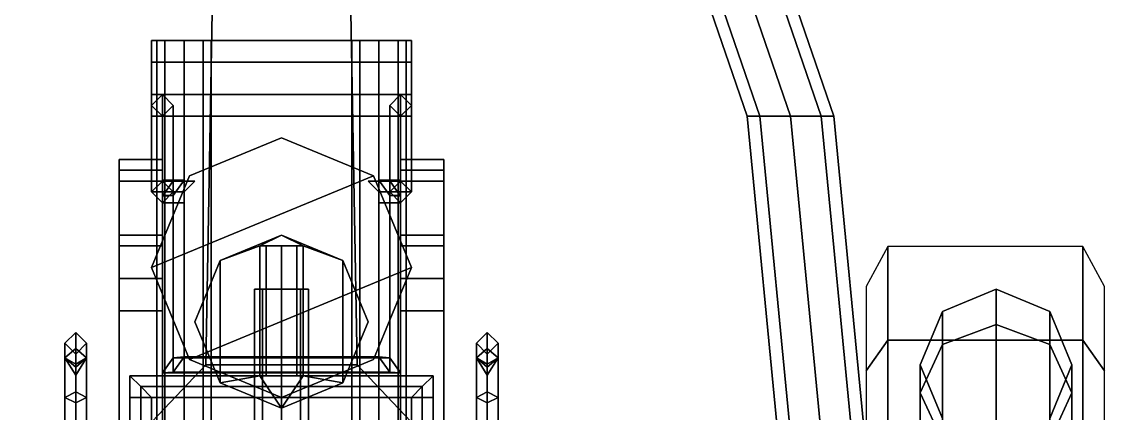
# Model space of a CAD drawing. Header units: millimetres. Extents: x -0.76 to 1, y -1.61 to 3.55.
# Drawn here: x -0.24 to 0.76, y 0.325 to 0.687 of the extents above; entities that cross this region are included whole.
import ezdxf

# ---------------------------------------------------------------- set-up
doc = ezdxf.new("R2010")
doc.units = ezdxf.units.MM
for name, color, linetype in [('towing_pieces', 6, 'Continuous'), ('turret', 2, 'Continuous'), ('wheels', 2, 'Continuous')]:
    doc.layers.add(name, color=color, linetype=linetype)

msp = doc.modelspace()

# ---------------------------------------------------------------- linework, layer by layer
for points in [[(0.07, 0.37, 0.44), (0.06, 0.92, 0.44), (-0.06, 0.92, 0.44), (-0.07, 0.37, 0.44)], [(-0.07, 0.37, 0.44), (-0.06, 0.92, 0.44), (-0.06, 0.92, 0.36), (-0.07, 0.37, 0.36)], [(-0.06, 0.92, 0.36), (0.06, 0.92, 0.36), (0.07, 0.37, 0.36), (-0.07, 0.37, 0.36)], [(0.07, 0.37, 0.36), (0.06, 0.92, 0.36), (0.06, 0.92, 0.44), (0.07, 0.37, 0.44)], [(-0.07, 0.37, 0.36), (0.07, 0.37, 0.36), (0.24, 0.19, 0.36), (-0.24, 0.19, 0.36)], [(0.24, 0.19, 0.44), (0.07, 0.37, 0.44), (-0.07, 0.37, 0.44), (-0.24, 0.19, 0.44)], [(-0.24, 0.19, 0.44), (-0.07, 0.37, 0.44), (-0.07, 0.37, 0.36), (-0.24, 0.19, 0.36)], [(0.24, 0.19, 0.36), (0.07, 0.37, 0.36), (0.07, 0.37, 0.44), (0.24, 0.19, 0.44)]]:
    msp.add_3dface(points)
at = {"layer": 'towing_pieces'}
for points in [[(0.3217, 0.95, 0.5183), (0.31, 0.95, 0.49), (0.43, 0.6, 0.49), (0.4417, 0.6, 0.5183)], [(0.31, 0.95, 0.49), (0.3217, 0.95, 0.4617), (0.4417, 0.6, 0.4617), (0.43, 0.6, 0.49)], [(0.35, 0.95, 0.53), (0.3217, 0.95, 0.5183), (0.4417, 0.6, 0.5183), (0.47, 0.6, 0.53)], [(0.3217, 0.95, 0.4617), (0.35, 0.95, 0.45), (0.47, 0.6, 0.45), (0.4417, 0.6, 0.4617)], [(0.35, 0.95, 0.45), (0.3783, 0.95, 0.4617), (0.4983, 0.6, 0.4617), (0.47, 0.6, 0.45)], [(0.3783, 0.95, 0.5183), (0.35, 0.95, 0.53), (0.47, 0.6, 0.53), (0.4983, 0.6, 0.5183)], [(0.3783, 0.95, 0.4617), (0.39, 0.95, 0.49), (0.51, 0.6, 0.49), (0.4983, 0.6, 0.4617)], [(0.39, 0.95, 0.49), (0.3783, 0.95, 0.5183), (0.4983, 0.6, 0.5183), (0.51, 0.6, 0.49)], [(0.4417, 0.6, 0.5183), (0.43, 0.6, 0.49), (0.46, 0.29, 0.49), (0.4717, 0.29, 0.5183)], [(0.43, 0.6, 0.49), (0.4417, 0.6, 0.4617), (0.4717, 0.29, 0.4617), (0.46, 0.29, 0.49)], [(0.47, 0.6, 0.53), (0.4417, 0.6, 0.5183), (0.4717, 0.29, 0.5183), (0.5, 0.29, 0.53)], [(0.4417, 0.6, 0.4617), (0.47, 0.6, 0.45), (0.5, 0.29, 0.45), (0.4717, 0.29, 0.4617)], [(0.47, 0.6, 0.45), (0.4983, 0.6, 0.4617), (0.5283, 0.29, 0.4617), (0.5, 0.29, 0.45)], [(0.4983, 0.6, 0.5183), (0.47, 0.6, 0.53), (0.5, 0.29, 0.53), (0.5283, 0.29, 0.5183)], [(0.4983, 0.6, 0.4617), (0.51, 0.6, 0.49), (0.54, 0.29, 0.49), (0.5283, 0.29, 0.4617)], [(0.51, 0.6, 0.49), (0.4983, 0.6, 0.5183), (0.5283, 0.29, 0.5183), (0.54, 0.29, 0.49)], [(0.56, 0.3928, 0.6028), (0.56, 0.4796, 0.4731), (0.54, 0.4426, 0.4578), (0.54, 0.3646, 0.5746)], [(0.74, 0.3928, 0.6028), (0.74, 0.4796, 0.4731), (0.56, 0.4796, 0.4731), (0.56, 0.3928, 0.6028)], [(0.74, 0.4796, 0.4731), (0.74, 0.3928, 0.6028), (0.76, 0.3646, 0.5746), (0.76, 0.4426, 0.4578)], [(0.56, 0.2631, 0.6896), (0.56, 0.3928, 0.6028), (0.54, 0.3646, 0.5746), (0.54, 0.2478, 0.6526)], [(0.74, 0.2631, 0.6896), (0.74, 0.3928, 0.6028), (0.56, 0.3928, 0.6028), (0.56, 0.2631, 0.6896)], [(0.74, 0.3928, 0.6028), (0.74, 0.2631, 0.6896), (0.76, 0.2478, 0.6526), (0.76, 0.3646, 0.5746)]]:
    msp.add_3dface(points, dxfattribs=at)
at = {"layer": 'turret'}
for points in [[(-0.12, 0.62, 0.8), (-0.12, 0.6, 0.8), (-0.12, 0.65, 0.92), (-0.12, 0.67, 0.92)], [(-0.12, 0.67, 0.92), (-0.12, 0.65, 0.92), (0.12, 0.65, 0.92), (0.12, 0.67, 0.92)], [(0.12, 0.67, 0.92), (0.12, 0.62, 0.8), (-0.12, 0.62, 0.8), (-0.12, 0.67, 0.92)], [(-0.1077, 0.67, 0.5677), (-0.115, 0.67, 0.55), (-0.115, -0.01, 0.55), (-0.1077, -0.01, 0.5677)], [(-0.115, 0.67, 0.55), (-0.1077, 0.67, 0.5323), (-0.1077, -0.01, 0.5323), (-0.115, -0.01, 0.55)], [(-0.115, 0.67, 0.55), (-0.1077, 0.67, 0.5677), (-0.065, 0.67, 0.55), (-0.0723, 0.67, 0.5323)], [(-0.1077, 0.67, 0.5323), (-0.115, 0.67, 0.55), (-0.0723, 0.67, 0.5323), (-0.09, 0.67, 0.525)], [(-0.09, 0.67, 0.575), (-0.1077, 0.67, 0.5677), (-0.1077, -0.01, 0.5677), (-0.09, -0.01, 0.575)], [(-0.1077, 0.67, 0.5323), (-0.09, 0.67, 0.525), (-0.09, -0.01, 0.525), (-0.1077, -0.01, 0.5323)], [(-0.1077, 0.67, 0.5677), (-0.09, 0.67, 0.575), (-0.0723, 0.67, 0.5677), (-0.065, 0.67, 0.55)], [(-0.0723, 0.67, 0.5677), (-0.09, 0.67, 0.575), (-0.09, -0.01, 0.575), (-0.0723, -0.01, 0.5677)], [(-0.09, 0.67, 0.525), (-0.0723, 0.67, 0.5323), (-0.0723, -0.01, 0.5323), (-0.09, -0.01, 0.525)], [(-0.065, 0.67, 0.55), (-0.0723, 0.67, 0.5677), (-0.0723, -0.01, 0.5677), (-0.065, -0.01, 0.55)], [(-0.0723, 0.67, 0.5323), (-0.065, 0.67, 0.55), (-0.065, -0.01, 0.55), (-0.0723, -0.01, 0.5323)], [(0.0723, 0.67, 0.5677), (0.065, 0.67, 0.55), (0.065, -0.01, 0.55), (0.0723, -0.01, 0.5677)], [(0.065, 0.67, 0.55), (0.0723, 0.67, 0.5323), (0.0723, -0.01, 0.5323), (0.065, -0.01, 0.55)], [(0.0723, 0.67, 0.5323), (0.065, 0.67, 0.55), (0.1077, 0.67, 0.5323), (0.09, 0.67, 0.525)], [(0.065, 0.67, 0.55), (0.0723, 0.67, 0.5677), (0.115, 0.67, 0.55), (0.1077, 0.67, 0.5323)], [(0.09, 0.67, 0.575), (0.0723, 0.67, 0.5677), (0.0723, -0.01, 0.5677), (0.09, -0.01, 0.575)], [(0.0723, 0.67, 0.5323), (0.09, 0.67, 0.525), (0.09, -0.01, 0.525), (0.0723, -0.01, 0.5323)], [(0.0723, 0.67, 0.5677), (0.09, 0.67, 0.575), (0.1077, 0.67, 0.5677), (0.115, 0.67, 0.55)], [(0.1077, 0.67, 0.5677), (0.09, 0.67, 0.575), (0.09, -0.01, 0.575), (0.1077, -0.01, 0.5677)], [(0.09, 0.67, 0.525), (0.1077, 0.67, 0.5323), (0.1077, -0.01, 0.5323), (0.09, -0.01, 0.525)], [(0.115, 0.67, 0.55), (0.1077, 0.67, 0.5677), (0.1077, -0.01, 0.5677), (0.115, -0.01, 0.55)], [(0.1077, 0.67, 0.5323), (0.115, 0.67, 0.55), (0.115, -0.01, 0.55), (0.1077, -0.01, 0.5323)], [(0.12, 0.65, 0.92), (0.12, 0.6, 0.8), (0.12, 0.62, 0.8), (0.12, 0.67, 0.92)], [(-0.12, 0.65, 0.92), (-0.12, 0.6, 0.8), (0.12, 0.6, 0.8), (0.12, 0.65, 0.92)], [(0.12, 0.62, 0.8), (0.12, 0.6, 0.8), (-0.12, 0.6, 0.8), (-0.12, 0.62, 0.8)], [(-0.11, 0.54, 0.6), (-0.12, 0.53, 0.6), (-0.12, 0.61, 0.8), (-0.11, 0.62, 0.8)], [(-0.1, 0.53, 0.6), (-0.11, 0.54, 0.6), (-0.11, 0.62, 0.8), (-0.1, 0.61, 0.8)], [(0.11, 0.54, 0.6), (0.1, 0.53, 0.6), (0.1, 0.61, 0.8), (0.11, 0.62, 0.8)], [(0.12, 0.53, 0.6), (0.11, 0.54, 0.6), (0.11, 0.62, 0.8), (0.12, 0.61, 0.8)], [(-0.12, 0.53, 0.6), (-0.11, 0.52, 0.6), (-0.11, 0.6, 0.8), (-0.12, 0.61, 0.8)], [(-0.11, 0.52, 0.6), (-0.1, 0.53, 0.6), (-0.1, 0.61, 0.8), (-0.11, 0.6, 0.8)], [(0.1, 0.53, 0.6), (0.11, 0.52, 0.6), (0.11, 0.6, 0.8), (0.1, 0.61, 0.8)], [(0.11, 0.52, 0.6), (0.12, 0.53, 0.6), (0.12, 0.61, 0.8), (0.11, 0.6, 0.8)], [(0, 0.58, 0.6), (-0.0849, 0.5449, 0.6), (-0.12, 0.46, 0.6), (0.0849, 0.5449, 0.6)], [(0, 0.58, 0.58), (-0.0849, 0.5449, 0.58), (-0.0849, 0.5449, 0.6), (0, 0.58, 0.6)], [(0.0849, 0.5449, 0.58), (0, 0.58, 0.58), (0, 0.58, 0.6), (0.0849, 0.5449, 0.6)], [(-0.15, 0.56, 1.05), (-0.15, 0.56, 1.06), (-0.11, 0.56, 1.06), (-0.11, 0.56, 1.05)], [(-0.15, 0.56, 1.06), (-0.15, 0.54, 1.08), (-0.11, 0.54, 1.08), (-0.11, 0.56, 1.06)], [(-0.11, 0.56, 1.05), (-0.11, 0.55, 1.04), (-0.15, 0.55, 1.04), (-0.15, 0.56, 1.05)], [(-0.15, 0.55, 1.04), (-0.15, 0.54, 1.08), (-0.15, 0.56, 1.06), (-0.15, 0.56, 1.05)], [(-0.11, 0.56, 1.06), (-0.11, 0.54, 1.08), (-0.11, 0.55, 1.04), (-0.11, 0.56, 1.05)], [(0.11, 0.56, 1.06), (0.11, 0.54, 1.08), (0.15, 0.54, 1.08), (0.15, 0.56, 1.06)], [(0.15, 0.56, 1.05), (0.15, 0.55, 1.04), (0.11, 0.55, 1.04), (0.11, 0.56, 1.05)], [(0.11, 0.55, 1.04), (0.11, 0.54, 1.08), (0.11, 0.56, 1.06), (0.11, 0.56, 1.05)], [(0.11, 0.56, 1.05), (0.11, 0.56, 1.06), (0.15, 0.56, 1.06), (0.15, 0.56, 1.05)], [(0.15, 0.56, 1.06), (0.15, 0.54, 1.08), (0.15, 0.55, 1.04), (0.15, 0.56, 1.05)], [(-0.11, 0.55, 1.04), (-0.11, 0.49, 1.04), (-0.15, 0.49, 1.04), (-0.15, 0.55, 1.04)], [(-0.15, 0.49, 1.04), (-0.15, 0.48, 1.08), (-0.15, 0.54, 1.08), (-0.15, 0.55, 1.04)], [(-0.0849, 0.5449, 0.58), (-0.12, 0.46, 0.58), (-0.12, 0.46, 0.6), (-0.0849, 0.5449, 0.6)], [(0.0849, 0.5449, 0.6), (-0.12, 0.46, 0.6), (-0.0849, 0.3751, 0.6), (0.12, 0.46, 0.6)], [(-0.11, 0.54, 1.08), (-0.11, 0.48, 1.08), (-0.11, 0.49, 1.04), (-0.11, 0.55, 1.04)], [(-0.1, 0.5402, 1.0702), (-0.09, 0.5409, 1.0561), (-0.11, 0.5409, 1.0561), (-0.11, 0.5402, 1.0702)], [(-0.09, 0.5409, 1.0561), (-0.1, 0.5268, 1.0554), (-0.11, 0.5268, 1.0554), (-0.11, 0.5409, 1.0561)], [(-0.11, 0.3626, 1.2167), (-0.1, 0.3767, 1.2174), (-0.1, 0.5402, 1.0702), (-0.11, 0.5261, 1.0695)], [(-0.11, 0.5261, 1.0695), (-0.1, 0.5402, 1.0702), (-0.11, 0.5402, 1.0702), (-0.11, 0.5261, 1.0695)], [(-0.1, 0.3767, 1.2174), (-0.09, 0.3774, 1.2033), (-0.09, 0.5409, 1.0561), (-0.1, 0.5402, 1.0702)], [(-0.09, 0.3774, 1.2033), (-0.1, 0.3633, 1.2026), (-0.1, 0.5268, 1.0554), (-0.09, 0.5409, 1.0561)], [(0.12, 0.46, 0.58), (0.0849, 0.5449, 0.58), (0.0849, 0.5449, 0.6), (0.12, 0.46, 0.6)], [(0.1, 0.3633, 1.2026), (0.09, 0.3774, 1.2033), (0.09, 0.5409, 1.0561), (0.1, 0.5268, 1.0554)], [(0.09, 0.3774, 1.2033), (0.1, 0.3767, 1.2174), (0.1, 0.5402, 1.0702), (0.09, 0.5409, 1.0561)], [(0.1, 0.5268, 1.0554), (0.09, 0.5409, 1.0561), (0.11, 0.5409, 1.0561), (0.11, 0.5268, 1.0554)], [(0.09, 0.5409, 1.0561), (0.1, 0.5402, 1.0702), (0.11, 0.5402, 1.0702), (0.11, 0.5409, 1.0561)], [(0.1, 0.3767, 1.2174), (0.11, 0.3626, 1.2167), (0.11, 0.5261, 1.0695), (0.1, 0.5402, 1.0702)], [(0.1, 0.5402, 1.0702), (0.11, 0.5261, 1.0695), (0.11, 0.5261, 1.0695), (0.11, 0.5402, 1.0702)], [(0.15, 0.55, 1.04), (0.15, 0.49, 1.04), (0.11, 0.49, 1.04), (0.11, 0.55, 1.04)], [(0.11, 0.49, 1.04), (0.11, 0.48, 1.08), (0.11, 0.54, 1.08), (0.11, 0.55, 1.04)], [(0.15, 0.54, 1.08), (0.15, 0.48, 1.08), (0.15, 0.49, 1.04), (0.15, 0.55, 1.04)], [(-0.15, 0.54, 1.08), (-0.15, 0.48, 1.08), (-0.11, 0.48, 1.08), (-0.11, 0.54, 1.08)], [(-0.12, 0.53, 0.58), (-0.11, 0.54, 0.59), (-0.08, 0.54, 0.59), (-0.09, 0.53, 0.58)], [(-0.11, 0.54, 0.59), (-0.12, 0.53, 0.58), (-0.12, 0.53, 0.6), (-0.11, 0.54, 0.6)], [(-0.11, 0.54, 0.59), (-0.1, 0.53, 0.6), (-0.09, 0.53, 0.6), (-0.08, 0.54, 0.59)], [(-0.1, 0.53, 0.6), (-0.11, 0.54, 0.59), (-0.11, 0.54, 0.6), (-0.1, 0.53, 0.6)], [(0.1, 0.53, 0.6), (0.11, 0.54, 0.59), (0.08, 0.54, 0.59), (0.09, 0.53, 0.6)], [(0.11, 0.54, 0.59), (0.12, 0.53, 0.58), (0.09, 0.53, 0.58), (0.08, 0.54, 0.59)], [(0.11, 0.54, 0.59), (0.1, 0.53, 0.6), (0.1, 0.53, 0.6), (0.11, 0.54, 0.6)], [(0.11, 0.54, 1.08), (0.11, 0.48, 1.08), (0.15, 0.48, 1.08), (0.15, 0.54, 1.08)], [(0.12, 0.53, 0.58), (0.11, 0.54, 0.59), (0.11, 0.54, 0.6), (0.12, 0.53, 0.6)], [(-0.11, 0.52, 0.59), (-0.12, 0.53, 0.58), (-0.09, 0.53, 0.58), (-0.09, 0.52, 0.59)], [(-0.12, 0.53, 0.58), (-0.11, 0.52, 0.59), (-0.11, 0.52, 0.6), (-0.12, 0.53, 0.6)], [(-0.1, 0.53, 0.6), (-0.11, 0.52, 0.59), (-0.09, 0.52, 0.59), (-0.09, 0.53, 0.6)], [(-0.11, 0.52, 0.59), (-0.1, 0.53, 0.6), (-0.1, 0.53, 0.6), (-0.11, 0.52, 0.6)], [(-0.1, 0.3633, 1.2026), (-0.11, 0.3626, 1.2167), (-0.11, 0.5261, 1.0695), (-0.1, 0.5268, 1.0554)], [(-0.1, 0.5268, 1.0554), (-0.11, 0.5261, 1.0695), (-0.11, 0.5261, 1.0695), (-0.11, 0.5268, 1.0554)], [(0.12, 0.53, 0.58), (0.11, 0.52, 0.59), (0.09, 0.52, 0.59), (0.09, 0.53, 0.58)], [(0.11, 0.52, 0.59), (0.1, 0.53, 0.6), (0.09, 0.53, 0.6), (0.09, 0.52, 0.59)], [(0.1, 0.53, 0.6), (0.11, 0.52, 0.59), (0.11, 0.52, 0.6), (0.1, 0.53, 0.6)], [(0.11, 0.3626, 1.2167), (0.1, 0.3633, 1.2026), (0.1, 0.5268, 1.0554), (0.11, 0.5261, 1.0695)], [(0.11, 0.5261, 1.0695), (0.1, 0.5268, 1.0554), (0.11, 0.5268, 1.0554), (0.11, 0.5261, 1.0695)], [(0.11, 0.52, 0.59), (0.12, 0.53, 0.58), (0.12, 0.53, 0.6), (0.11, 0.52, 0.6)], [(-0.11, 0.49, 1.04), (-0.11, 0.45, 1.02), (-0.15, 0.45, 1.02), (-0.15, 0.49, 1.04)], [(-0.15, 0.45, 1.02), (-0.15, 0.42, 1.05), (-0.15, 0.48, 1.08), (-0.15, 0.49, 1.04)], [(-0.11, 0.48, 1.08), (-0.11, 0.42, 1.05), (-0.11, 0.45, 1.02), (-0.11, 0.49, 1.04)], [(0, 0.49, 1.29), (-0.0566, 0.4666, 1.29), (-0.0566, 0.4666, 1.31), (0, 0.49, 1.31)], [(0, 0.49, 1.31), (-0.0566, 0.4666, 1.31), (-0.02, 0.48, 1.31)], [(0, 0.49, 1.31), (-0.02, 0.48, 1.31), (0.02, 0.48, 1.31)], [(0.0566, 0.4666, 1.29), (0, 0.49, 1.29), (0, 0.49, 1.31), (0.0566, 0.4666, 1.31)], [(0.0566, 0.4666, 1.31), (0, 0.49, 1.31), (0.02, 0.48, 1.31)], [(0.15, 0.49, 1.04), (0.15, 0.45, 1.02), (0.11, 0.45, 1.02), (0.11, 0.49, 1.04)], [(0.11, 0.45, 1.02), (0.11, 0.42, 1.05), (0.11, 0.48, 1.08), (0.11, 0.49, 1.04)], [(0.15, 0.48, 1.08), (0.15, 0.42, 1.05), (0.15, 0.45, 1.02), (0.15, 0.49, 1.04)], [(-0.15, 0.48, 1.08), (-0.15, 0.42, 1.05), (-0.11, 0.42, 1.05), (-0.11, 0.48, 1.08)], [(-0.02, 0.48, 1.31), (-0.0566, 0.4666, 1.31), (-0.0566, 0.3534, 1.31), (-0.02, 0.36, 1.31)], [(-0.0141, 0.48, 1.3441), (-0.02, 0.48, 1.33), (-0.02, 0.36, 1.33), (-0.0141, 0.36, 1.3441)], [(-0.02, 0.48, 1.33), (-0.02, 0.48, 1.31), (-0.02, 0.36, 1.31), (-0.02, 0.36, 1.33)], [(0.02, 0.48, 1.33), (0.02, 0.48, 1.31), (-0.02, 0.48, 1.31), (-0.02, 0.48, 1.33)], [(0.0141, 0.48, 1.3441), (0.02, 0.48, 1.33), (-0.02, 0.48, 1.33), (-0.0141, 0.48, 1.3441)], [(0, 0.48, 1.35), (-0.0141, 0.48, 1.3441), (-0.0141, 0.36, 1.3441), (0, 0.36, 1.35)], [(0, 0.48, 1.35), (0.0141, 0.48, 1.3441), (-0.0141, 0.48, 1.3441), (0, 0.48, 1.35)], [(0.0141, 0.48, 1.3441), (0, 0.48, 1.35), (0, 0.36, 1.35), (0.0141, 0.36, 1.3441)], [(0.02, 0.48, 1.33), (0.0141, 0.48, 1.3441), (0.0141, 0.36, 1.3441), (0.02, 0.36, 1.33)], [(0.02, 0.48, 1.31), (0.02, 0.48, 1.33), (0.02, 0.36, 1.33), (0.02, 0.36, 1.31)], [(0.0566, 0.4666, 1.31), (0.02, 0.48, 1.31), (0.02, 0.36, 1.31), (0.0566, 0.3534, 1.31)], [(0.11, 0.48, 1.08), (0.11, 0.42, 1.05), (0.15, 0.42, 1.05), (0.15, 0.48, 1.08)], [(-0.0566, 0.4666, 1.29), (-0.08, 0.41, 1.29), (-0.08, 0.41, 1.31), (-0.0566, 0.4666, 1.31)], [(-0.0566, 0.4666, 1.31), (-0.08, 0.41, 1.31), (-0.0566, 0.3534, 1.31)], [(0.08, 0.41, 1.29), (0.0566, 0.4666, 1.29), (0.0566, 0.4666, 1.31), (0.08, 0.41, 1.31)], [(0.0566, 0.3534, 1.31), (0.08, 0.41, 1.31), (0.0566, 0.4666, 1.31)], [(-0.11, 0.45, 1.02), (-0.11, 0.12, 0.62), (-0.15, 0.12, 0.62), (-0.15, 0.45, 1.02)], [(-0.15, 0.16, 0.7327), (-0.15, 0.17, 0.75), (-0.15, 0.45, 1.02)], [(-0.15, 0.17, 0.75), (-0.15, 0.16, 0.7673), (-0.15, 0.45, 1.02)], [(-0.15, 0.45, 1.02), (-0.15, 0.16, 0.7673), (-0.15, 0.42, 1.05)], [(-0.12, 0.46, 0.58), (-0.0849, 0.3751, 0.58), (-0.0849, 0.3751, 0.6), (-0.12, 0.46, 0.6)], [(-0.11, 0.45, 1.02), (-0.11, 0.17, 0.75), (-0.11, 0.16, 0.7327), (-0.11, 0.45, 1.02)], [(0.12, 0.46, 0.6), (-0.0849, 0.3751, 0.6), (0, 0.34, 0.6), (0.0849, 0.3751, 0.6)], [(0.0849, 0.3751, 0.58), (0.12, 0.46, 0.58), (0.12, 0.46, 0.6), (0.0849, 0.3751, 0.6)], [(0.15, 0.45, 1.02), (0.15, 0.12, 0.62), (0.11, 0.12, 0.62), (0.11, 0.45, 1.02)], [(0.11, 0.16, 0.7327), (0.11, 0.17, 0.75), (0.11, 0.45, 1.02)], [(0.11, 0.17, 0.75), (0.11, 0.16, 0.7673), (0.11, 0.45, 1.02)], [(0.11, 0.45, 1.02), (0.11, 0.16, 0.7673), (0.11, 0.42, 1.05)], [(0.15, 0.45, 1.02), (0.15, 0.17, 0.75), (0.15, 0.16, 0.7327), (0.15, 0.45, 1.02)], [(-0.15, 0.12, 0.62), (-0.15, 0.16, 0.7327), (-0.15, 0.45, 1.02)], [(-0.11, 0.45, 1.02), (-0.11, 0.16, 0.7327), (-0.11, 0.12, 0.62), (-0.11, 0.45, 1.02)], [(-0.11, 0.45, 1.02), (-0.11, 0.16, 0.7673), (-0.11, 0.17, 0.75), (-0.11, 0.45, 1.02)], [(-0.11, 0.42, 1.05), (-0.11, 0.16, 0.7673), (-0.11, 0.45, 1.02), (-0.11, 0.42, 1.05)], [(0.11, 0.12, 0.62), (0.11, 0.16, 0.7327), (0.11, 0.45, 1.02)], [(0.15, 0.45, 1.02), (0.15, 0.16, 0.7327), (0.15, 0.12, 0.62), (0.15, 0.45, 1.02)], [(0.15, 0.45, 1.02), (0.15, 0.16, 0.7673), (0.15, 0.17, 0.75), (0.15, 0.45, 1.02)], [(0.15, 0.42, 1.05), (0.15, 0.16, 0.7673), (0.15, 0.45, 1.02), (0.15, 0.42, 1.05)], [(-0.0177, 0.44, 1.2577), (-0.025, 0.44, 1.24), (-0.025, 0.23, 1.24), (-0.0177, 0.23, 1.2577)], [(-0.025, 0.44, 1.24), (-0.0177, 0.44, 1.2223), (-0.0177, 0.23, 1.2223), (-0.025, 0.23, 1.24)], [(0, 0.44, 1.215), (-0.0177, 0.44, 1.2223), (-0.025, 0.44, 1.24), (0.0177, 0.44, 1.2223)], [(0.0177, 0.44, 1.2223), (-0.025, 0.44, 1.24), (-0.0177, 0.44, 1.2577), (0.025, 0.44, 1.24)], [(0, 0.44, 1.265), (-0.0177, 0.44, 1.2577), (-0.0177, 0.23, 1.2577), (0, 0.23, 1.265)], [(-0.0177, 0.44, 1.2223), (0, 0.44, 1.215), (0, 0.23, 1.215), (-0.0177, 0.23, 1.2223)], [(0.025, 0.44, 1.24), (-0.0177, 0.44, 1.2577), (0, 0.44, 1.265), (0.0177, 0.44, 1.2577)], [(0.0177, 0.44, 1.2577), (0, 0.44, 1.265), (0, 0.23, 1.265), (0.0177, 0.23, 1.2577)], [(0, 0.44, 1.215), (0.0177, 0.44, 1.2223), (0.0177, 0.23, 1.2223), (0, 0.23, 1.215)], [(0.025, 0.44, 1.24), (0.0177, 0.44, 1.2577), (0.0177, 0.23, 1.2577), (0.025, 0.23, 1.24)], [(0.0177, 0.44, 1.2223), (0.025, 0.44, 1.24), (0.025, 0.23, 1.24), (0.0177, 0.23, 1.2223)], [(-0.11, 0.42, 1.05), (-0.11, 0.14, 0.7673), (-0.11, 0.16, 0.7673), (-0.11, 0.42, 1.05)], [(0.15, 0.42, 1.05), (0.15, 0.14, 0.7673), (0.15, 0.16, 0.7673), (0.15, 0.42, 1.05)], [(-0.15, 0.1025, 0.7417), (-0.15, 0.055, 0.706), (-0.15, 0.42, 1.05)], [(-0.15, 0.055, 0.706), (-0.15, -0.21, 0.54), (-0.15, 0.42, 1.05)], [(-0.15, 0.42, 1.05), (-0.15, -0.0106, 0.7014), (-0.11, -0.0106, 0.7014), (-0.11, 0.42, 1.05)], [(-0.15, 0.14, 0.7673), (-0.15, 0.1025, 0.7417), (-0.15, 0.42, 1.05)], [(-0.15, 0.16, 0.7673), (-0.15, 0.14, 0.7673), (-0.15, 0.42, 1.05)], [(-0.11, 0.42, 1.05), (-0.11, 0.055, 0.706), (-0.11, 0.1025, 0.7417), (-0.11, 0.42, 1.05)], [(-0.11, 0.42, 1.05), (-0.11, -0.21, 0.54), (-0.11, 0.055, 0.706), (-0.11, 0.42, 1.05)], [(-0.11, 0.42, 1.05), (-0.11, 0.1025, 0.7417), (-0.11, 0.14, 0.7673), (-0.11, 0.42, 1.05)], [(0.11, 0.42, 1.05), (0.11, -0.21, 0.54), (0.15, -0.21, 0.54), (0.15, 0.42, 1.05)], [(0.11, 0.055, 0.706), (0.11, -0.21, 0.54), (0.11, 0.42, 1.05)], [(0.11, 0.1025, 0.7417), (0.11, 0.055, 0.706), (0.11, 0.42, 1.05)], [(0.11, 0.14, 0.7673), (0.11, 0.1025, 0.7417), (0.11, 0.42, 1.05)], [(0.11, 0.16, 0.7673), (0.11, 0.14, 0.7673), (0.11, 0.42, 1.05)], [(0.11, 0.42, 1.05), (0.11, -0.0106, 0.7014), (0.15, -0.0106, 0.7014), (0.15, 0.42, 1.05)], [(0.15, 0.42, 1.05), (0.15, -0.21, 0.54), (0.15, 0.055, 0.706), (0.15, 0.42, 1.05)], [(0.15, 0.42, 1.05), (0.15, 0.055, 0.706), (0.15, 0.1025, 0.7417), (0.15, 0.42, 1.05)], [(0.15, 0.42, 1.05), (0.15, 0.1025, 0.7417), (0.15, 0.14, 0.7673), (0.15, 0.42, 1.05)], [(-0.2, 0.39, 0.88), (-0.19, 0.4, 0.88), (-0.19, 0.3853, 0.825), (-0.2, 0.3766, 0.83)], [(-0.2, 0.3766, 0.93), (-0.19, 0.3853, 0.935), (-0.19, 0.4, 0.88), (-0.2, 0.39, 0.88)], [(-0.19, 0.4, 0.88), (-0.18, 0.39, 0.88), (-0.18, 0.3766, 0.83), (-0.19, 0.3853, 0.825)], [(-0.19, 0.3853, 0.935), (-0.18, 0.3766, 0.93), (-0.18, 0.39, 0.88), (-0.19, 0.4, 0.88)], [(-0.08, 0.41, 1.29), (-0.0566, 0.3534, 1.29), (-0.0566, 0.3534, 1.31), (-0.08, 0.41, 1.31)], [(0.0566, 0.3534, 1.29), (0.08, 0.41, 1.29), (0.08, 0.41, 1.31), (0.0566, 0.3534, 1.31)], [(0.19, 0.4, 0.88), (0.18, 0.39, 0.88), (0.18, 0.3766, 0.93), (0.19, 0.3853, 0.935)], [(0.19, 0.3853, 0.825), (0.18, 0.3766, 0.83), (0.18, 0.39, 0.88), (0.19, 0.4, 0.88)], [(0.2, 0.39, 0.88), (0.19, 0.4, 0.88), (0.19, 0.3853, 0.935), (0.2, 0.3766, 0.93)], [(0.2, 0.3766, 0.83), (0.19, 0.3853, 0.825), (0.19, 0.4, 0.88), (0.2, 0.39, 0.88)], [(-0.19, 0.3706, 0.915), (-0.2, 0.3766, 0.93), (-0.2, 0.39, 0.88), (-0.19, 0.38, 0.88)], [(-0.19, 0.38, 0.88), (-0.2, 0.39, 0.88), (-0.2, 0.3766, 0.83), (-0.19, 0.3679, 0.835)], [(-0.2, 0.34, 0.9666), (-0.19, 0.345, 0.9753), (-0.19, 0.3853, 0.935), (-0.2, 0.3766, 0.93)], [(-0.2, 0.3766, 0.83), (-0.19, 0.3853, 0.825), (-0.19, 0.345, 0.7847), (-0.2, 0.34, 0.7934)], [(-0.18, 0.3766, 0.93), (-0.19, 0.3706, 0.915), (-0.19, 0.38, 0.88), (-0.18, 0.39, 0.88)], [(-0.18, 0.39, 0.88), (-0.19, 0.38, 0.88), (-0.19, 0.3679, 0.835), (-0.18, 0.3766, 0.83)], [(-0.19, 0.345, 0.9753), (-0.18, 0.34, 0.9666), (-0.18, 0.3766, 0.93), (-0.19, 0.3853, 0.935)], [(-0.19, 0.3853, 0.825), (-0.18, 0.3766, 0.83), (-0.18, 0.34, 0.7934), (-0.19, 0.345, 0.7847)], [(0.18, 0.3766, 0.83), (0.19, 0.3706, 0.845), (0.19, 0.38, 0.88), (0.18, 0.39, 0.88)], [(0.18, 0.39, 0.88), (0.19, 0.38, 0.88), (0.19, 0.3679, 0.925), (0.18, 0.3766, 0.93)], [(0.19, 0.3853, 0.935), (0.18, 0.3766, 0.93), (0.18, 0.34, 0.9666), (0.19, 0.345, 0.9753)], [(0.19, 0.345, 0.7847), (0.18, 0.34, 0.7934), (0.18, 0.3766, 0.83), (0.19, 0.3853, 0.825)], [(0.19, 0.3706, 0.845), (0.2, 0.3766, 0.83), (0.2, 0.39, 0.88), (0.19, 0.38, 0.88)], [(0.19, 0.38, 0.88), (0.2, 0.39, 0.88), (0.2, 0.3766, 0.93), (0.19, 0.3679, 0.925)], [(0.2, 0.3766, 0.93), (0.19, 0.3853, 0.935), (0.19, 0.345, 0.9753), (0.2, 0.34, 0.9666)], [(0.2, 0.34, 0.7934), (0.19, 0.345, 0.7847), (0.19, 0.3853, 0.825), (0.2, 0.3766, 0.83)], [(-0.19, 0.335, 0.9579), (-0.2, 0.34, 0.9666), (-0.2, 0.3766, 0.93), (-0.19, 0.3606, 0.9323)], [(-0.19, 0.3679, 0.835), (-0.2, 0.3766, 0.83), (-0.2, 0.34, 0.7934), (-0.19, 0.335, 0.8021)], [(-0.2, 0.305, 0.8887), (-0.19, 0.3, 0.8973), (-0.19, 0.3606, 0.9323), (-0.2, 0.3766, 0.93)], [(-0.19, 0.31, 0.88), (-0.2, 0.305, 0.8887), (-0.2, 0.3766, 0.93), (-0.19, 0.3706, 0.915)], [(-0.18, 0.34, 0.9666), (-0.19, 0.335, 0.9579), (-0.19, 0.3606, 0.9323), (-0.18, 0.3766, 0.93)], [(-0.18, 0.3766, 0.83), (-0.19, 0.3679, 0.835), (-0.19, 0.335, 0.8021), (-0.18, 0.34, 0.7934)], [(-0.19, 0.3, 0.8973), (-0.18, 0.305, 0.8887), (-0.18, 0.3766, 0.93), (-0.19, 0.3606, 0.9323)], [(-0.18, 0.305, 0.8887), (-0.19, 0.31, 0.88), (-0.19, 0.3706, 0.915), (-0.18, 0.3766, 0.93)], [(0.11, 0.3626, 1.2167), (0.1, 0.3767, 1.2174), (-0.1, 0.3767, 1.2174), (-0.11, 0.3626, 1.2167)], [(0.1, 0.3767, 1.2174), (0.09, 0.3774, 1.2033), (-0.09, 0.3774, 1.2033), (-0.1, 0.3767, 1.2174)], [(0.09, 0.3774, 1.2033), (0.1, 0.3633, 1.2026), (-0.1, 0.3633, 1.2026), (-0.09, 0.3774, 1.2033)], [(-0.0849, 0.3751, 0.58), (0, 0.34, 0.58), (0, 0.34, 0.6), (-0.0849, 0.3751, 0.6)], [(0, 0.34, 0.58), (0.0849, 0.3751, 0.58), (0.0849, 0.3751, 0.6), (0, 0.34, 0.6)], [(0.18, 0.3766, 0.93), (0.19, 0.3679, 0.925), (0.19, 0.335, 0.9579), (0.18, 0.34, 0.9666)], [(0.18, 0.34, 0.7934), (0.19, 0.335, 0.8021), (0.19, 0.3606, 0.8277), (0.18, 0.3766, 0.83)], [(0.19, 0.3, 0.8627), (0.18, 0.305, 0.8713), (0.18, 0.3766, 0.83), (0.19, 0.3606, 0.8277)], [(0.18, 0.305, 0.8713), (0.19, 0.31, 0.88), (0.19, 0.3706, 0.845), (0.18, 0.3766, 0.83)], [(0.19, 0.3679, 0.925), (0.2, 0.3766, 0.93), (0.2, 0.34, 0.9666), (0.19, 0.335, 0.9579)], [(0.19, 0.335, 0.8021), (0.2, 0.34, 0.7934), (0.2, 0.3766, 0.83), (0.19, 0.3606, 0.8277)], [(0.2, 0.305, 0.8713), (0.19, 0.3, 0.8627), (0.19, 0.3606, 0.8277), (0.2, 0.3766, 0.83)], [(0.19, 0.31, 0.88), (0.2, 0.305, 0.8713), (0.2, 0.3766, 0.83), (0.19, 0.3706, 0.845)], [(0.1, 0.3633, 1.2026), (0.11, 0.3626, 1.2167), (-0.11, 0.3626, 1.2167), (-0.1, 0.3633, 1.2026)], [(0.14, 0.36, 1.21), (0.13, 0.35, 1.2), (-0.13, 0.35, 1.2), (-0.14, 0.36, 1.21)], [(0.13, 0.35, 1.22), (0.14, 0.36, 1.21), (-0.14, 0.36, 1.21), (-0.13, 0.35, 1.22)], [(-0.13, 0.34, 1.2), (-0.14, 0.34, 1.21), (-0.14, 0.36, 1.21), (-0.13, 0.35, 1.2)], [(-0.14, 0.34, 1.21), (-0.13, 0.34, 1.22), (-0.13, 0.35, 1.22), (-0.14, 0.36, 1.21)], [(-0.0566, 0.3534, 1.31), (0, 0.33, 1.31), (-0.02, 0.36, 1.31)], [(-0.0566, 0.3534, 1.29), (0, 0.33, 1.29), (0, 0.33, 1.31), (-0.0566, 0.3534, 1.31)], [(-0.0141, 0.36, 1.3441), (-0.02, 0.36, 1.33), (0.02, 0.36, 1.33), (0.0141, 0.36, 1.3441)], [(-0.02, 0.36, 1.33), (-0.02, 0.36, 1.31), (0.02, 0.36, 1.31), (0.02, 0.36, 1.33)], [(-0.02, 0.36, 1.31), (0, 0.33, 1.31), (0.02, 0.36, 1.31)], [(0, 0.36, 1.35), (-0.0141, 0.36, 1.3441), (0.0141, 0.36, 1.3441), (0, 0.36, 1.35)], [(0, 0.33, 1.31), (0.0566, 0.3534, 1.31), (0.02, 0.36, 1.31)], [(0, 0.33, 1.29), (0.0566, 0.3534, 1.29), (0.0566, 0.3534, 1.31), (0, 0.33, 1.31)], [(0.14, 0.34, 1.21), (0.13, 0.34, 1.2), (0.13, 0.35, 1.2), (0.14, 0.36, 1.21)], [(0.13, 0.34, 1.22), (0.14, 0.34, 1.21), (0.14, 0.36, 1.21), (0.13, 0.35, 1.22)], [(-0.2, 0.29, 0.98), (-0.19, 0.29, 0.99), (-0.19, 0.345, 0.9753), (-0.2, 0.34, 0.9666)], [(-0.2, 0.34, 0.7934), (-0.19, 0.345, 0.7847), (-0.19, 0.29, 0.77), (-0.2, 0.29, 0.78)], [(-0.19, 0.29, 0.99), (-0.18, 0.29, 0.98), (-0.18, 0.34, 0.9666), (-0.19, 0.345, 0.9753)], [(-0.19, 0.345, 0.7847), (-0.18, 0.34, 0.7934), (-0.18, 0.29, 0.78), (-0.19, 0.29, 0.77)], [(-0.13, -0.13, 0.8931), (-0.14, -0.14, 0.8965), (-0.14, 0.34, 1.21), (-0.13, 0.34, 1.2)], [(-0.14, -0.14, 0.8965), (-0.13, -0.15, 0.9), (-0.13, 0.34, 1.22), (-0.14, 0.34, 1.21)], [(0.13, 0.35, 1.2), (0.12, 0.34, 1.21), (-0.12, 0.34, 1.21), (-0.13, 0.35, 1.2)], [(0.12, 0.34, 1.21), (0.13, 0.35, 1.22), (-0.13, 0.35, 1.22), (-0.12, 0.34, 1.21)], [(-0.12, 0.34, 1.21), (-0.13, 0.34, 1.2), (-0.13, 0.35, 1.2), (-0.12, 0.34, 1.21)], [(-0.13, 0.34, 1.22), (-0.12, 0.34, 1.21), (-0.12, 0.34, 1.21), (-0.13, 0.35, 1.22)], [(-0.12, -0.14, 0.8965), (-0.13, -0.13, 0.8931), (-0.13, 0.34, 1.2), (-0.12, 0.34, 1.21)], [(-0.13, -0.15, 0.9), (-0.12, -0.14, 0.8965), (-0.12, 0.34, 1.21), (-0.13, 0.34, 1.22)], [(0.13, 0.34, 1.2), (0.12, 0.34, 1.21), (0.12, 0.34, 1.21), (0.13, 0.35, 1.2)], [(0.12, 0.34, 1.21), (0.13, 0.34, 1.22), (0.13, 0.35, 1.22), (0.12, 0.34, 1.21)], [(0.13, -0.13, 0.8931), (0.12, -0.14, 0.8965), (0.12, 0.34, 1.21), (0.13, 0.34, 1.2)], [(0.12, -0.14, 0.8965), (0.13, -0.15, 0.9), (0.13, 0.34, 1.22), (0.12, 0.34, 1.21)], [(0.14, -0.14, 0.8965), (0.13, -0.13, 0.8931), (0.13, 0.34, 1.2), (0.14, 0.34, 1.21)], [(0.13, -0.15, 0.9), (0.14, -0.14, 0.8965), (0.14, 0.34, 1.21), (0.13, 0.34, 1.22)], [(0.19, 0.345, 0.9753), (0.18, 0.34, 0.9666), (0.18, 0.29, 0.98), (0.19, 0.29, 0.99)], [(0.19, 0.29, 0.77), (0.18, 0.29, 0.78), (0.18, 0.34, 0.7934), (0.19, 0.345, 0.7847)], [(0.2, 0.34, 0.9666), (0.19, 0.345, 0.9753), (0.19, 0.29, 0.99), (0.2, 0.29, 0.98)], [(0.2, 0.29, 0.78), (0.19, 0.29, 0.77), (0.19, 0.345, 0.7847), (0.2, 0.34, 0.7934)], [(-0.19, 0.29, 0.97), (-0.2, 0.29, 0.98), (-0.2, 0.34, 0.9666), (-0.19, 0.335, 0.9579)], [(-0.19, 0.335, 0.8021), (-0.2, 0.34, 0.7934), (-0.2, 0.29, 0.78), (-0.19, 0.3, 0.7927)], [(-0.18, 0.29, 0.98), (-0.19, 0.29, 0.97), (-0.19, 0.335, 0.9579), (-0.18, 0.34, 0.9666)], [(-0.18, 0.34, 0.7934), (-0.19, 0.335, 0.8021), (-0.19, 0.3, 0.7927), (-0.18, 0.29, 0.78)], [(0.18, 0.34, 0.9666), (0.19, 0.335, 0.9579), (0.19, 0.3, 0.9673), (0.18, 0.29, 0.98)], [(0.18, 0.29, 0.78), (0.19, 0.29, 0.79), (0.19, 0.335, 0.8021), (0.18, 0.34, 0.7934)], [(0.19, 0.335, 0.9579), (0.2, 0.34, 0.9666), (0.2, 0.29, 0.98), (0.19, 0.3, 0.9673)], [(0.19, 0.29, 0.79), (0.2, 0.29, 0.78), (0.2, 0.34, 0.7934), (0.19, 0.335, 0.8021)]]:
    msp.add_3dface(points, dxfattribs=at)
at = {"layer": 'wheels'}
for points in [[(0.66, 0.4073, 0.1768), (0.6105, 0.3888, 0.1857), (0.6105, 0.4195, 0.32), (0.66, 0.44, 0.32)], [(0.66, 0.44, 0.32), (0.6105, 0.4195, 0.32), (0.6105, 0.3888, 0.4543), (0.66, 0.4073, 0.4632)], [(0.66, 0.44, 0.32), (0.7095, 0.4195, 0.32), (0.7095, 0.3888, 0.1857), (0.66, 0.4073, 0.1768)], [(0.66, 0.4073, 0.4632), (0.7095, 0.3888, 0.4543), (0.7095, 0.4195, 0.32), (0.66, 0.44, 0.32)], [(0.6105, 0.3888, 0.1857), (0.59, 0.3443, 0.2072), (0.59, 0.37, 0.32), (0.6105, 0.4195, 0.32)], [(0.6105, 0.4195, 0.32), (0.59, 0.37, 0.32), (0.59, 0.3443, 0.4328), (0.6105, 0.3888, 0.4543)], [(0.7095, 0.4195, 0.32), (0.73, 0.37, 0.32), (0.73, 0.3443, 0.2072), (0.7095, 0.3888, 0.1857)], [(0.7095, 0.3888, 0.4543), (0.73, 0.3443, 0.4328), (0.73, 0.37, 0.32), (0.7095, 0.4195, 0.32)], [(0.66, 0.3158, 0.062), (0.6105, 0.303, 0.078), (0.6105, 0.3888, 0.1857), (0.66, 0.4073, 0.1768)], [(0.66, 0.4073, 0.4632), (0.6105, 0.3888, 0.4543), (0.6105, 0.303, 0.562), (0.66, 0.3158, 0.578)], [(0.66, 0.4073, 0.1768), (0.7095, 0.3888, 0.1857), (0.7095, 0.303, 0.078), (0.66, 0.3158, 0.062)], [(0.66, 0.3158, 0.578), (0.7095, 0.303, 0.562), (0.7095, 0.3888, 0.4543), (0.66, 0.4073, 0.4632)], [(0.6105, 0.303, 0.078), (0.59, 0.2721, 0.1167), (0.59, 0.3443, 0.2072), (0.6105, 0.3888, 0.1857)], [(0.6105, 0.3888, 0.4543), (0.59, 0.3443, 0.4328), (0.59, 0.2721, 0.5233), (0.6105, 0.303, 0.562)], [(0.7095, 0.3888, 0.1857), (0.73, 0.3443, 0.2072), (0.73, 0.2721, 0.1167), (0.7095, 0.303, 0.078)], [(0.7095, 0.303, 0.562), (0.73, 0.2721, 0.5233), (0.73, 0.3443, 0.4328), (0.7095, 0.3888, 0.4543)], [(0.59, 0.3443, 0.2072), (0.6105, 0.2997, 0.2287), (0.6105, 0.3205, 0.32), (0.59, 0.37, 0.32)], [(0.59, 0.37, 0.32), (0.6105, 0.3205, 0.32), (0.6105, 0.2997, 0.4113), (0.59, 0.3443, 0.4328)], [(0.73, 0.37, 0.32), (0.7095, 0.3205, 0.32), (0.7095, 0.2997, 0.2287), (0.73, 0.3443, 0.2072)], [(0.73, 0.3443, 0.4328), (0.7095, 0.2997, 0.4113), (0.7095, 0.3205, 0.32), (0.73, 0.37, 0.32)], [(0.59, 0.2721, 0.1167), (0.6105, 0.2412, 0.1554), (0.6105, 0.2997, 0.2287), (0.59, 0.3443, 0.2072)], [(0.59, 0.3443, 0.4328), (0.6105, 0.2997, 0.4113), (0.6105, 0.2412, 0.4846), (0.59, 0.2721, 0.5233)], [(0.73, 0.3443, 0.2072), (0.7095, 0.2997, 0.2287), (0.7095, 0.2412, 0.1554), (0.73, 0.2721, 0.1167)], [(0.73, 0.2721, 0.5233), (0.7095, 0.2412, 0.4846), (0.7095, 0.2997, 0.4113), (0.73, 0.3443, 0.4328)]]:
    msp.add_3dface(points, dxfattribs=at)

doc.saveas('drawing.dxf')
